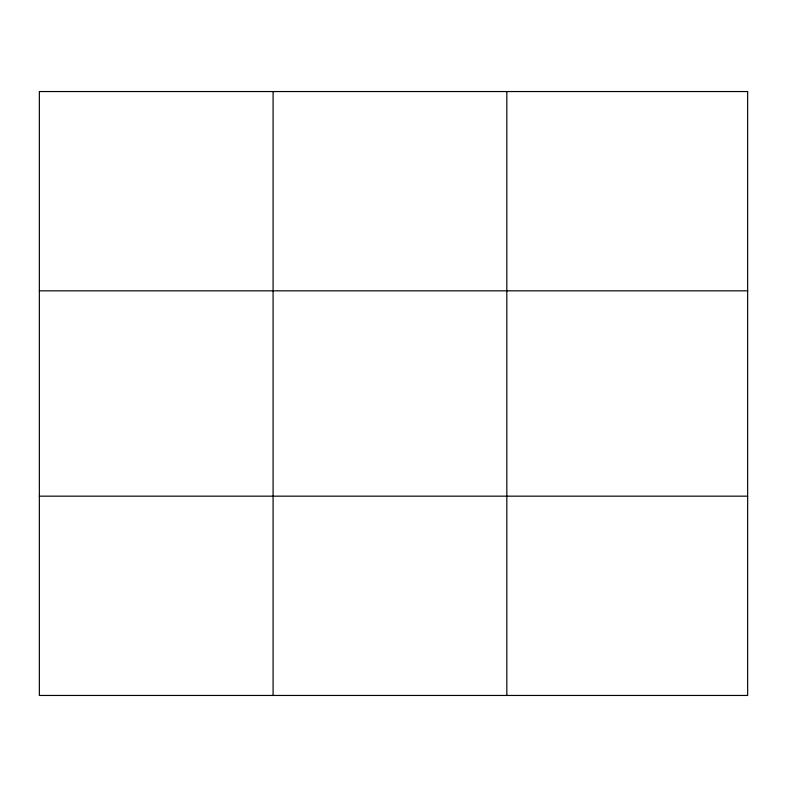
<?xml version="1.0" encoding="UTF-8"?>
<svg xmlns="http://www.w3.org/2000/svg" width="787" height="787" viewBox="0 0 787 787"><rect width="100%" height="100%" fill="white"/><g stroke="black" fill="none" stroke-linecap="round" stroke-linejoin="round"><path stroke-width="1.18" d="M273.089 695.452L273.089 91.548M506.828 695.452L506.828 91.548M39.35 290.836L747.65 290.836M39.35 496.164L747.65 496.164M747.65 91.548L747.65 695.452L39.35 695.452L39.35 91.548L747.65 91.548"/></g></svg>
